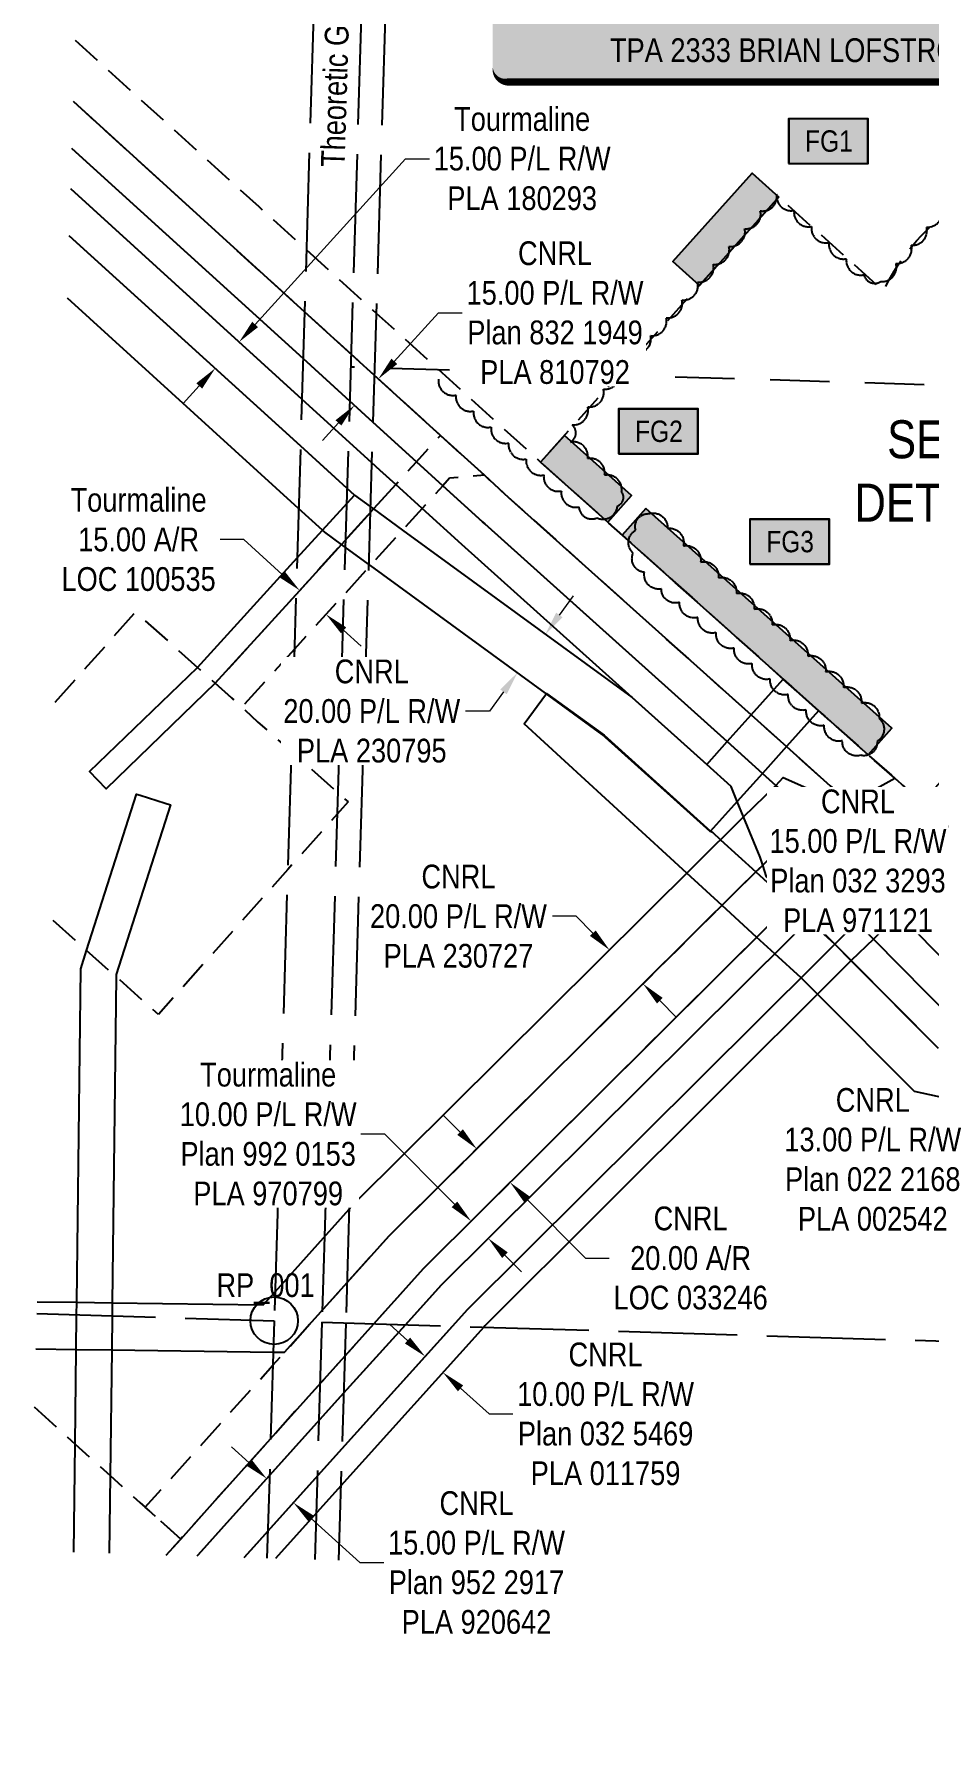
# Model space of a CAD drawing. Extents: x 363622 to 367570, y 6065436 to 6068816.
# Drawn here: x 364117 to 364494, y 6065480 to 6066196 of the extents above; entities that cross this region are included whole.
import ezdxf
from ezdxf.enums import TextEntityAlignment as Align

# ---------------------------------------------------------------- set-up
doc = ezdxf.new("R2010")
doc.units = 0
doc.header["$LTSCALE"] = 5
for name, pattern in [('0', [1, 1, 0]), ('foc-ACCESSROAD', [3.75, 2.5, -1.25]), ('foc-LSD', [8, 5, -3]), ('foc-UNSURVEYED', [12.5, 10, -2.5])]:
    doc.linetypes.add(name, pattern=pattern)
for name, color, linetype in [('35', 37, 'Continuous'), ('C-AR', 13, 'foc-ACCESSROAD'), ('C-RW', 13, 'Continuous'), ('C-WS', 13, 'foc-ACCESSROAD'), ('DETAIL-T', 7, 'Continuous'), ('F-AR', 190, 'foc-ACCESSROAD'), ('F-RW', 190, 'Continuous'), ('F-WS', 190, 'foc-ACCESSROAD'), ('L-ROAD-T', 7, 'Continuous'), ('L-SECLBL', 7, 'Continuous'), ('L-SECTION-LSD', 7, 'foc-LSD'), ('L-USEC', 7, 'foc-UNSURVEYED'), ('P-TEMP-BLOCKS', 250, 'Continuous'), ('P-TEMP-BLUE', 146, 'Continuous'), ('P-WORKAREA', 113, 'Continuous'), ('P-WORKAREA-H', 111, 'Continuous'), ('T-BUSH', 110, '0')]:
    doc.layers.add(name, color=color, linetype=linetype)
for name, color, linetype, lineweight in [('C-AR-T', 13, 'Continuous', 9), ('C-RW-T', 13, 'Continuous', 9), ('F-AR-T', 190, 'Continuous', 9), ('F-RW-T', 190, 'Continuous', 9)]:
    doc.layers.add(name, color=color, linetype=linetype, lineweight=lineweight)
doc.layers.add('P-TEMP-BLUE-H', color=7, linetype='Continuous', true_color=0x99e6ff)
doc.styles.add('80', font='ARIALN.TTF', dxfattribs={"height": 10})
doc.styles.add('80CG', font='ARIALN.TTF', dxfattribs={"height": 10})
doc.styles.add('80L', font='ARIALN.TTF', dxfattribs={"height": 10})
doc.dimstyles.new('Compass 5 000', dxfattribs={"dimscale": 5, "dimtxt": 9, "dimasz": 2, "dimexe": 0.2, "dimexo": 0.0625, "dimgap": 0.5, "dimtad": 0, "dimtih": 1, "dimtoh": 1, "dimzin": 0, "dimdsep": 46, "dimtxsty": '80CG', "dimcen": 0.1, "dimse1": 1, "dimse2": 1, "dimclrd": 256, "dimclrt": 256, "dimaunit": 1, "dimadec": 4, "dimazin": 0, "dimtfac": 0.06, "dimtofl": 0, "dimtmove": 0, "dimatfit": 1, "dimfxl": 0.2, "dimtolj": 1, "dimtzin": 0, "dimlwd": -1, "dimarcsym": 0})

# ---------------------------------------------------------------- blocks, each defined once
blk = doc.blocks.new('*U444')
h = blk.add_hatch(color=255)
edge = h.paths.add_edge_path()
edge.add_line((-141.5, -62.5), (141.5, -62.5))
edge.add_arc((141.5, -56.5), 6, 270, 360)
edge.add_line((147.5, -56.5), (147.5, 55))
edge.add_arc((141.5, 55), 6, 0, 90)
edge.add_line((141.5, 61), (-141.5, 61))
edge.add_arc((-141.5, 55), 6, 90, 180)
edge.add_line((-147.5, 55), (-147.5, -56.5))
edge.add_arc((-141.5, -56.5), 6, 180, 270)
at = {"color": 44, "flags": 128}
blk.add_lwpolyline([(-141.5, -62.5, 3, 3, 0), (141.5, -62.5, 3, 3, 0.414214), (147.5, -56.5, 3, 3, 0), (147.5, 55, 3, 0, 0.414214), (141.5, 61, 0, 0, 0), (-141.5, 61, 0, 0, 0.414214), (-147.5, 55, 0, 0, 0), (-147.5, -56.5, 0, 3, 0.414214)], format="xyseb", close=True, dxfattribs=at)
at = {"color": 44, "style": '80'}
blk.add_attdef('ENTER_TEXT_001', (-35.99, -5), '', height=10, dxfattribs=at)
blk = doc.blocks.new('*D447')
at = {"layer": 'C-AR-T', "transparency": 16777216}
for p, q in [((364296.12, 6065734.3), (364289.07, 6065741.39)), ((364324.25, 6065706.01), (364348.91, 6065681.2)), ((364348.91, 6065681.2), (364358.91, 6065681.2))]:
    blk.add_line(p, q, dxfattribs=at)
for points in [[(364297.31, 6065735.47), (364294.94, 6065733.12), (364303.17, 6065727.2)], [(364325.43, 6065707.18), (364323.07, 6065704.83), (364317.2, 6065713.1)]]:
    blk.add_solid(points, dxfattribs=at)
at = {"layer": 'C-AR-T', "transparency": 16777216, "insert": (364393.22, 6065681.2), "char_height": 10, "attachment_point": 5, "style": '80CG'}
blk.add_mtext('\\A1;CNRL\\P20.00 A/R\\PLOC 033246', dxfattribs=at)
blk = doc.blocks.new('*D449')
at = {"layer": 'F-AR-T', "transparency": 16777216}
for p, q in [((364205.09, 6065983.68), (364195.09, 6065983.68)), ((364221.18, 6065969.04), (364205.09, 6065983.68)), ((364247.07, 6065945.5), (364254.47, 6065938.77))]:
    blk.add_line(p, q, dxfattribs=at)
for points in [[(364222.31, 6065970.28), (364220.06, 6065967.81), (364228.58, 6065962.31)], [(364248.2, 6065946.73), (364245.95, 6065944.27), (364239.68, 6065952.23)]]:
    blk.add_solid(points, dxfattribs=at)
at = {"layer": 'F-AR-T', "transparency": 16777216, "insert": (364160.76, 6065983.68), "char_height": 10, "attachment_point": 5, "style": '80CG'}
blk.add_mtext('\\A1;Tourmaline\\P15.00 A/R\\PLOC 100535', dxfattribs=at)
blk = doc.blocks.new('*D457')
at = {"layer": 'C-RW-T', "transparency": 16777216}
for p, q in [((364532.77, 6065785.39), (364534.91, 6065795.16)), ((364525.7, 6065753.22), (364519.01, 6065722.73)), ((364519.01, 6065722.73), (364509.01, 6065722.73))]:
    blk.add_line(p, q, dxfattribs=at)
for points in [[(364531.14, 6065785.75), (364534.39, 6065785.03), (364530.62, 6065775.62)], [(364524.08, 6065753.58), (364527.33, 6065752.86), (364527.85, 6065762.99)]]:
    blk.add_solid(points, dxfattribs=at)
at = {"layer": 'C-RW-T', "transparency": 16777216, "insert": (364469.92, 6065722.73), "char_height": 10, "attachment_point": 5, "style": '80CG'}
blk.add_mtext('\\A1;CNRL\\P13.00 P/L R/W\\PPlan 022 2168\\PPLA 002542', dxfattribs=at)
blk = doc.blocks.new('*D458')
at = {"layer": 'C-RW-T', "transparency": 16777216}
for p, q in [((364274.01, 6065646.52), (364266.59, 6065653.22)), ((364296.33, 6065626.41), (364308.32, 6065615.61)), ((364308.32, 6065615.61), (364318.32, 6065615.61))]:
    blk.add_line(p, q, dxfattribs=at)
for points in [[(364275.13, 6065647.76), (364272.9, 6065645.28), (364281.44, 6065639.83)], [(364297.45, 6065627.65), (364295.22, 6065625.17), (364288.91, 6065633.1)]]:
    blk.add_solid(points, dxfattribs=at)
at = {"layer": 'C-RW-T', "transparency": 16777216, "insert": (364357.4, 6065615.61), "char_height": 10, "attachment_point": 5, "style": '80CG'}
blk.add_mtext('\\A1;CNRL\\P10.00 P/L R/W\\PPlan 032 5469\\PPLA 011759', dxfattribs=at)
blk = doc.blocks.new('*D464')
at = {"layer": 'F-RW-T', "transparency": 16777216}
for p, q in [((364209.82, 6066074.25), (364273.2, 6066143.99)), ((364273.2, 6066143.99), (364283.2, 6066143.99)), ((364186.29, 6066048.36), (364179.56, 6066040.95))]:
    blk.add_line(p, q, dxfattribs=at)
for points in [[(364208.59, 6066075.37), (364211.05, 6066073.13), (364203.09, 6066066.85)], [(364185.05, 6066049.48), (364187.52, 6066047.23), (364193.01, 6066055.76)]]:
    blk.add_solid(points, dxfattribs=at)
at = {"layer": 'F-RW-T', "transparency": 16777216, "insert": (364322.28, 6066143.99), "char_height": 10, "attachment_point": 5, "style": '80CG'}
blk.add_mtext('\\A1;Tourmaline\\P15.00 P/L R/W\\PPLA 180293', dxfattribs=at)
blk = doc.blocks.new('*D466')
at = {"layer": 'C-RW-T', "transparency": 16777216}
for p, q in [((364344.99, 6065825.11), (364334.99, 6065825.11)), ((364352.03, 6065818.01), (364344.99, 6065825.11)), ((364380.22, 6065789.62), (364387.26, 6065782.52))]:
    blk.add_line(p, q, dxfattribs=at)
for points in [[(364353.22, 6065819.18), (364350.85, 6065816.84), (364359.08, 6065810.91)], [(364381.4, 6065790.79), (364379.03, 6065788.44), (364373.17, 6065796.71)]]:
    blk.add_solid(points, dxfattribs=at)
at = {"layer": 'C-RW-T', "transparency": 16777216, "insert": (364295.45, 6065825.11), "char_height": 10, "attachment_point": 5, "style": '80CG'}
blk.add_mtext('\\A1;CNRL\\P20.00 P/L R/W\\PPLA 230727', dxfattribs=at)
blk = doc.blocks.new('*D467')
at = {"layer": 'C-RW-T', "transparency": 16777216}
for p, q in [((364337.96, 6065951.93), (364343.85, 6065960.01)), ((364314.41, 6065919.6), (364308.48, 6065911.46)), ((364308.48, 6065911.46), (364298.48, 6065911.46))]:
    blk.add_line(p, q, dxfattribs=at)
for points in [[(364336.62, 6065952.91), (364339.31, 6065950.94), (364332.07, 6065943.84)], [(364313.07, 6065920.59), (364315.76, 6065918.62), (364320.3, 6065927.69)]]:
    blk.add_solid(points, dxfattribs=at)
at = {"layer": 'C-RW-T', "transparency": 16777216, "insert": (364258.94, 6065911.46), "char_height": 10, "attachment_point": 5, "style": '80CG', "bg_fill": 3, "box_fill_scale": 1.1, "bg_fill_color": 256, "bg_fill_true_color": 13158600, "bg_fill_transparency": 0}
blk.add_mtext('\\A1;CNRL\\P20.00 P/L R/W\\PPLA 230795', dxfattribs=at)
blk = doc.blocks.new('*D469')
at = {"layer": 'C-RW-T', "transparency": 16777216}
for p, q in [((364268.45, 6066058.71), (364287.03, 6066079.16)), ((364287.03, 6066079.16), (364297.03, 6066079.16)), ((364244.9, 6066032.81), (364238.18, 6066025.41))]:
    blk.add_line(p, q, dxfattribs=at)
for points in [[(364267.22, 6066059.83), (364269.68, 6066057.59), (364261.72, 6066051.31)], [(364243.67, 6066033.93), (364246.14, 6066031.69), (364251.63, 6066040.21)]]:
    blk.add_solid(points, dxfattribs=at)
at = {"layer": 'C-RW-T', "transparency": 16777216, "insert": (364336.12, 6066079.16), "char_height": 10, "attachment_point": 5, "style": '80CG', "bg_fill": 3, "box_fill_scale": 1.1, "bg_fill_color": 256, "bg_fill_true_color": 13158600, "bg_fill_transparency": 0}
blk.add_mtext('\\A1;CNRL\\P15.00 P/L R/W\\PPlan 832 1949\\PPLA 810792', dxfattribs=at)
blk = doc.blocks.new('*D473')
at = {"layer": 'C-RW-T', "transparency": 16777216}
for p, q in [((364207.28, 6065595.1), (364199.85, 6065601.79)), ((364233.39, 6065571.57), (364253.96, 6065553.03)), ((364253.96, 6065553.03), (364263.96, 6065553.03))]:
    blk.add_line(p, q, dxfattribs=at)
for points in [[(364208.4, 6065596.34), (364206.17, 6065593.86), (364214.71, 6065588.4)], [(364234.5, 6065572.81), (364232.27, 6065570.33), (364225.96, 6065578.27)]]:
    blk.add_solid(points, dxfattribs=at)
at = {"layer": 'C-RW-T', "transparency": 16777216, "insert": (364303.05, 6065553.03), "char_height": 10, "attachment_point": 5, "style": '80CG'}
blk.add_mtext('\\A1;CNRL\\P15.00 P/L R/W\\PPlan 952 2917 \\PPLA 920642', dxfattribs=at)
blk = doc.blocks.new('*D476')
at = {"layer": 'F-RW-T', "transparency": 16777216}
for p, q in [((364264.4, 6065733.38), (364254.4, 6065733.38)), ((364293.74, 6065703.87), (364264.4, 6065733.38)), ((364315.02, 6065682.48), (364322.07, 6065675.38))]:
    blk.add_line(p, q, dxfattribs=at)
for points in [[(364294.92, 6065705.05), (364292.56, 6065702.7), (364300.79, 6065696.78)], [(364316.2, 6065683.65), (364313.84, 6065681.3), (364307.97, 6065689.57)]]:
    blk.add_solid(points, dxfattribs=at)
at = {"layer": 'F-RW-T', "transparency": 16777216, "insert": (364215.32, 6065733.38), "char_height": 10, "attachment_point": 5, "style": '80CG', "bg_fill": 3, "box_fill_scale": 1.1, "bg_fill_color": 256, "bg_fill_true_color": 13158600, "bg_fill_transparency": 0}
blk.add_mtext('\\A1;Tourmaline\\P10.00 P/L R/W\\PPlan 992 0153\\PPLA 970799', dxfattribs=at)
blk = doc.blocks.new('*D479')
at = {"layer": 'C-RW-T', "transparency": 16777216}
for p, q in [((364566.12, 6065907.53), (364572.82, 6065914.95)), ((364542.75, 6065881.63), (364512.77, 6065848.41)), ((364512.77, 6065848.41), (364502.77, 6065848.41))]:
    blk.add_line(p, q, dxfattribs=at)
for points in [[(364564.89, 6065908.65), (364567.36, 6065906.41), (364559.42, 6065900.1)], [(364541.51, 6065882.75), (364543.99, 6065880.52), (364549.45, 6065889.06)]]:
    blk.add_solid(points, dxfattribs=at)
at = {"layer": 'C-RW-T', "transparency": 16777216, "insert": (364463.69, 6065848.41), "char_height": 10, "attachment_point": 5, "style": '80CG', "bg_fill": 3, "box_fill_scale": 1.1, "bg_fill_color": 256, "bg_fill_true_color": 13158600, "bg_fill_transparency": 0}
blk.add_mtext('\\A1;CNRL\\P15.00 P/L R/W\\PPlan 032 3293\\PPLA 971121', dxfattribs=at)
blk = doc.blocks.new('Temp_Area3')
h = blk.add_hatch(color=111)
h.dxf.hatch_style = 1
h.paths.add_polyline_path([(-16.83, -9.44), (16.33, -9.44), (16.33, 9.05), (-16.83, 9.05)])
at = {"color": 250}
for points in [[(-17.03, -9.64), (16.53, -9.64), (16.53, 9.25), (-17.03, 9.25)], [(-16.93, -9.54), (16.43, -9.54), (16.43, 9.15), (-16.93, 9.15)]]:
    blk.add_lwpolyline(points, close=True, dxfattribs=at)
at = {"color": 250, "style": '80L'}
blk.add_attdef('TEMPORARY', text='', height=9, dxfattribs=at).set_placement((0, -0.15), align=Align.MIDDLE_CENTER)
blk = doc.blocks.new('Temp_Area5')
at = {"true_color": 0x99e6ff}
h = blk.add_hatch(color=141, dxfattribs=at)
h.dxf.hatch_style = 1
h.paths.add_polyline_path([(-16.83, -9.44), (16.33, -9.44), (16.33, 9.05), (-16.83, 9.05)])
at = {"color": 250}
for points in [[(-17.03, -9.64), (16.53, -9.64), (16.53, 9.25), (-17.03, 9.25)], [(-16.93, -9.54), (16.43, -9.54), (16.43, 9.15), (-16.93, 9.15)]]:
    blk.add_lwpolyline(points, close=True, dxfattribs=at)
at = {"color": 250, "style": '80L'}
blk.add_attdef('TEMPORARY', text='', height=9, dxfattribs=at).set_placement((0, -0.15), align=Align.MIDDLE_CENTER)

msp = doc.modelspace()

# ---------------------------------------------------------------- hatches: boundary and pattern name
at = {"layer": 'P-TEMP-BLUE-H'}
h = msp.add_hatch(color=256, dxfattribs=at)
h.dxf.hatch_style = 1
h.paths.add_polyline_path([(364430.319, 6066127.858), (364396.894, 6066090.695), (364385.745, 6066100.723), (364419.17, 6066137.885)])
at = {"layer": 'P-WORKAREA-H'}
h = msp.add_hatch(color=256, dxfattribs=at)
h.dxf.hatch_style = 1
h.paths.add_polyline_path([(364330.018, 6066016.342), (364358.34, 6065991.025), (364368.333, 6066002.205), (364340.046, 6066027.49)])
h = msp.add_hatch(color=256, dxfattribs=at)
h.dxf.hatch_style = 1
h.paths.add_polyline_path([(364374.393, 6065996.787), (364364.402, 6065985.607), (364467.936, 6065893.093), (364477.928, 6065904.274)])

# ---------------------------------------------------------------- linework, layer by layer
at = {"layer": '35', "color": 3}
msp.add_circle((364217.838, 6065654.87), 9.997, dxfattribs=at)
at = {"layer": 'C-AR', "flags": 128}
for points in [[(364134.07, 6066193.9), (364211.361, 6066123.863), (364231.423, 6066105.684), (364260.8, 6066079.064), (364330.018, 6066016.342), (364432.228, 6065924.979), (364447.115, 6065911.653), (364466.584, 6065894.27), (364479.162, 6065883.318), (364483.276, 6065879.64), (364490.731, 6065872.984), (364504.636, 6065865.792), (364513.826, 6065861.039), (364522.722, 6065856.438), (364540.006, 6065847.499), (364579.733, 6065826.953), (364593.085, 6065820.048), (364604.595, 6065814.096), (364625.979, 6065803.036), (364635.082, 6065798.327), (364665.638, 6065782.524), (364866.077, 6065674.689), (364947.491, 6065632.632), (365037.995, 6065585.885), (365136.482, 6065535.011)], [(365106.934, 6065527.769), (365037.331, 6065563.723), (364901.195, 6065634.039), (364856.765, 6065656.994), (364845.782, 6065662.902), (364828.163, 6065672.38), (364700.485, 6065741.07), (364691.867, 6065745.707), (364656.162, 6065764.916), (364621.001, 6065783.064), (364612.112, 6065787.642), (364595.543, 6065796.049), (364584.048, 6065801.881), (364570.533, 6065808.738), (364499.228, 6065844.915), (364490.029, 6065849.582), (364477.057, 6065856.164), (364476.414, 6065856.773), (364475.833, 6065857.322), (364471.117, 6065861.782), (364469.09, 6065863.7), (364462.076, 6065870.335), (364454.554, 6065877.45), (364452.009, 6065880.002), (364433.565, 6065896.542), (364418.681, 6065909.89), (364316.566, 6066001.471), (364306.396, 6066010.757), (364287.876, 6066027.54), (364260.011, 6066052.87), (364230.636, 6066079.572), (364133.291, 6066168.06)]]:
    msp.add_lwpolyline(points, dxfattribs=at)
msp.add_lwpolyline([(364191.822, 6065577.871), (364178.479, 6065562.982), (364163.588, 6065576.328), (364217.273, 6065636.107), (364222.111, 6065641.495), (364233.696, 6065654.387), (364248.499, 6065670.879), (364266.222, 6065690.598), (364414.709, 6065837.919), (364423.559, 6065846.699), (364436.66, 6065859.698), (364437.546, 6065860.576), (364444.394, 6065867.371), (364451.906, 6065874.824), (364454.554, 6065877.45), (364462.076, 6065870.335), (364469.09, 6065863.7), (364461.595, 6065856.343), (364456.284, 6065851.093), (364445.166, 6065840.182), (364435.772, 6065830.992), (364428.704, 6065823.964), (364280.691, 6065676.797), (364259.841, 6065653.59), (364247.566, 6065639.924), (364216.34, 6065605.163), (364191.822, 6065577.871)], close=True, dxfattribs=at)
at = {"layer": 'C-RW'}
for points in [[(364133.291, 6066168.06), (364230.636, 6066079.572), (364260.011, 6066052.87), (364287.876, 6066027.54), (364306.396, 6066010.757), (364316.566, 6066001.471), (364418.681, 6065909.89), (364433.565, 6065896.542), (364452.009, 6065880.002), (364460.529, 6065872.936), (364479.162, 6065883.318), (364483.276, 6065879.64), (364490.731, 6065872.984), (364471.117, 6065861.782), (364461.595, 6065856.343), (364458.736, 6065854.71), (364444.394, 6065867.371), (364441.993, 6065869.49), (364429.149, 6065880.142), (364423.444, 6065885.269), (364408.576, 6065898.633), (364306.506, 6065990.379), (364305.609, 6065991.189), (364288.895, 6066006.366), (364277.767, 6066016.463), (364259.416, 6066033.129), (364230.043, 6066059.901), (364132.698, 6066148.367)], [(364132.698, 6066148.367), (364230.043, 6066059.901), (364259.416, 6066033.129), (364277.767, 6066016.463), (364288.895, 6066006.366), (364305.609, 6065991.189), (364306.506, 6065990.379), (364408.576, 6065898.633), (364423.444, 6065885.269), (364429.149, 6065880.142), (364436.361, 6065863.747), (364437.546, 6065860.576), (364438.113, 6065859.057), (364445.166, 6065840.182), (364452.17, 6065833.101), (364463.206, 6065822.561), (364470.217, 6065815.465), (364503.823, 6065781.577)], [(364497.477, 6065769.655), (364460.879, 6065806.456), (364453.933, 6065813.349), (364443.382, 6065823.934), (364435.772, 6065830.992), (364425.208, 6065841.705), (364423.559, 6065846.699), (364422.445, 6065850.069), (364415.539, 6065866.952), (364412.866, 6065873.487), (364410.286, 6065879.795), (364399.98, 6065889.057), (364368.628, 6065917.205), (364296.932, 6065981.573), (364280.171, 6065996.784), (364269.07, 6066006.869), (364262.382, 6066012.972), (364258.903, 6066016.131), (364229.529, 6066042.826), (364132.183, 6066131.29)], [(364131.589, 6066111.573), (364228.935, 6066023.113), (364251.669, 6066002.45), (364258.344, 6065997.567), (364259.717, 6065996.567), (364271.904, 6065987.687), (364368.628, 6065917.205), (364399.98, 6065889.057), (364408.576, 6065898.633), (364418.681, 6065909.89), (364432.228, 6065924.979), (364447.115, 6065911.653), (364433.565, 6065896.542), (364423.444, 6065885.269), (364412.866, 6065873.487), (364401.51, 6065860.839), (364356.034, 6065901.651), (364258.38, 6065972.803), (364257.614, 6065973.361), (364246.191, 6065981.685), (364239.148, 6065986.817), (364238.16, 6065987.715), (364228.143, 6065996.824), (364130.798, 6066085.337)], [(364540.472, 6065739.801), (364487.475, 6065751.375), (364446.65, 6065792.278), (364440.148, 6065798.793), (364439.702, 6065799.202), (364428.661, 6065809.326), (364421.024, 6065816.329), (364406.433, 6065829.709), (364391.663, 6065843.253), (364323.146, 6065906.084), (364332.493, 6065918.913), (364356.863, 6065901.402), (364401.633, 6065860.976), (364402.361, 6065860.571), (364405.869, 6065857.353), (364420.642, 6065843.806), (364435.217, 6065830.441), (364442.869, 6065823.425), (364453.946, 6065813.319), (364460.867, 6065806.419), (364497.477, 6065769.655)], [(364118.068, 6065662.874), (364134.731, 6065662.651), (364149.673, 6065662.45), (364213.285, 6065661.597), (364218.206, 6065667.07), (364249.431, 6065701.793), (364251.852, 6065704.485), (364415.539, 6065866.952), (364429.149, 6065880.142), (364432.222, 6065883.511), (364451.906, 6065874.824), (364462.076, 6065870.335), (364470.813, 6065866.479), (364483.276, 6065879.64), (364490.731, 6065872.984), (364475.833, 6065857.322), (364465.842, 6065846.818), (364456.284, 6065851.093), (364438.113, 6065859.057), (364436.66, 6065859.698), (364423.559, 6065846.699), (364414.709, 6065837.919), (364266.222, 6065690.598), (364248.499, 6065670.879), (364233.696, 6065654.387), (364222.111, 6065641.495), (364217.437, 6065641.557), (364149.429, 6065642.469), (364134.494, 6065642.669), (364117.466, 6065642.898)], [(364185.391, 6065555.847), (364185.86, 6065556.368), (364199.242, 6065571.221), (364215.874, 6065589.682), (364247.096, 6065624.338), (364273.086, 6065653.185), (364288.124, 6065669.877), (364436.04, 6065816.649), (364443.382, 6065823.934), (364452.17, 6065833.101), (364462.867, 6065843.691), (364465.842, 6065846.818), (364475.833, 6065857.322), (364490.731, 6065872.984), (364501.935, 6065885.64)], [(364205.209, 6065555.243), (364210.509, 6065561.124), (364215.169, 6065566.295), (364246.391, 6065600.936), (364292.938, 6065652.579), (364299.229, 6065659.561), (364446.63, 6065806.089), (364453.933, 6065813.349), (364463.206, 6065822.561), (364473.595, 6065832.979), (364488.664, 6065848.067), (364490.029, 6065849.582), (364504.636, 6065865.792)], [(364504.636, 6065865.792), (364490.029, 6065849.582), (364488.664, 6065848.067), (364473.595, 6065832.979), (364463.206, 6065822.561), (364453.933, 6065813.349), (364446.63, 6065806.089), (364299.229, 6065659.561), (364292.938, 6065652.579), (364246.391, 6065600.936), (364215.169, 6065566.295), (364210.509, 6065561.124), (364205.209, 6065555.243)], [(364495.592, 6065840.899), (364480.844, 6065825.995), (364470.217, 6065815.465), (364460.879, 6065806.456), (364453.568, 6065799.171), (364306.522, 6065652.654), (364306.09, 6065652.178), (364245.923, 6065585.401), (364218.389, 6065554.842)]]:
    msp.add_lwpolyline(points, dxfattribs=at)
at = {"layer": 'C-WS', "flags": 128}
msp.add_lwpolyline([(364639.157, 6066083.567), (364640.284, 6066080.617), (364641.397, 6066077.338), (364642.223, 6066074.608), (364642.382, 6066074.029), (364643.033, 6066071.556), (364643.735, 6066068.478), (364644.329, 6066065.377), (364644.813, 6066062.256), (364645.197, 6066059.038), (364645.452, 6066055.975), (364645.512, 6066054.898), (364645.611, 6066052.546), (364645.648, 6066049.664), (364645.579, 6066046.506), (364645.486, 6066044.541), (364645.4, 6066043.354), (364645.11, 6066040.21), (364644.71, 6066037.078), (364644.2, 6066033.961), (364643.581, 6066030.865), (364642.854, 6066027.793), (364642.019, 6066024.748), (364641.078, 6066021.733), (364640.031, 6066018.754), (364638.88, 6066015.814), (364637.627, 6066012.916), (364636.273, 6066010.063), (364634.819, 6066007.26), (364633.268, 6066004.51), (364631.622, 6066001.816), (364629.714, 6065998.927), (364628.049, 6065996.609), (364626.128, 6065994.103), (364625.316, 6065993.087), (364624.12, 6065991.666), (364622.027, 6065989.302), (364621.107, 6065988.319), (364619.854, 6065987.012), (364617.6, 6065984.799), (364615.271, 6065982.668), (364612.868, 6065980.619), (364610.394, 6065978.657), (364607.674, 6065976.657), (364605.248, 6065974.998), (364602.582, 6065973.306), (364599.684, 6065971.639), (364597.08, 6065970.209), (364594.25, 6065968.808), (364591.374, 6065967.506), (364588.453, 6065966.306), (364585.492, 6065965.21), (364582.494, 6065964.218), (364579.463, 6065963.333), (364576.403, 6065962.554), (364570.211, 6065961.321), (364564.729, 6065955.23), (364557.9, 6065947.765), (364548.04, 6065936.623), (364542.736, 6065930.714), (364553.953, 6065920.64), (364546.951, 6065913.169), (364545.991, 6065912.134), (364543.219, 6065909.141), (364536.239, 6065900.979), (364535.278, 6065899.888), (364533.74, 6065898.092), (364541.188, 6065891.261), (364546.191, 6065886.543), (364560.106, 6065873.281), (364555.035, 6065870.996), (364522.722, 6065856.438), (364513.826, 6065861.039), (364504.636, 6065865.792), (364490.731, 6065872.984), (364483.276, 6065879.64), (364479.162, 6065883.318), (364466.584, 6065894.27), (364447.115, 6065911.653), (364432.228, 6065924.979), (364330.018, 6066016.342), (364430.319, 6066127.858), (364474.47, 6066088.341), (364475.866, 6066091.174), (364477.36, 6066093.955), (364478.952, 6066096.682), (364480.637, 6066099.352), (364482.416, 6066101.96), (364484.286, 6066104.506), (364486.244, 6066106.983), (364488.287, 6066109.39), (364490.414, 6066111.724), (364492.621, 6066113.982), (364494.907, 6066116.16), (364497.267, 6066118.258), (364499.7, 6066120.271), (364502.202, 6066122.197), (364504.77, 6066124.034), (364507.401, 6066125.781), (364510.091, 6066127.433), (364512.839, 6066128.989), (364515.639, 6066130.449), (364518.488, 6066131.809), (364521.384, 6066133.068), (364524.322, 6066134.225), (364527.299, 6066135.278), (364530.311, 6066136.225), (364533.355, 6066137.066), (364536.426, 6066137.8), (364539.52, 6066138.426), (364542.635, 6066138.942), (364545.767, 6066139.348), (364548.911, 6066139.645), (364552.063, 6066139.83), (364555.219, 6066139.905), (364558.376, 6066139.87), (364561.531, 6066139.723), (364564.678, 6066139.465), (364567.814, 6066139.097), (364570.935, 6066138.619), (364574.038, 6066138.032), (364577.117, 6066137.336), (364580.171, 6066136.532), (364583.195, 6066135.621), (364586.184, 6066134.605), (364589.136, 6066133.485), (364592.047, 6066132.261), (364594.913, 6066130.936), (364597.731, 6066129.512), (364600.497, 6066127.989), (364603.208, 6066126.369), (364605.86, 6066124.656), (364608.45, 6066122.851), (364610.976, 6066120.955), (364613.433, 6066118.972), (364615.82, 6066116.905), (364618.132, 6066114.754), (364620.367, 6066112.524), (364622.522, 6066110.215), (364624.595, 6066107.834), (364626.583, 6066105.38), (364628.483, 6066102.859), (364630.294, 6066100.272), (364632.013, 6066097.624), (364633.638, 6066094.916), (364635.166, 6066092.154), (364636.597, 6066089.339), (364637.928, 6066086.475), (364639.157, 6066083.567)], close=True, dxfattribs=at)
at = {"layer": 'F-AR', "flags": 128}
msp.add_lwpolyline([(364226.357, 6065937.579), (364204.199, 6065913.211), (364199.829, 6065917.11), (364193.006, 6065923.21), (364194.46, 6065924.788), (364227.052, 6065960.631), (364246.191, 6065981.685), (364258.265, 6065994.967), (364259.002, 6065995.779), (364259.717, 6065996.567), (364269.07, 6066006.869), (364277.767, 6066016.463), (364287.876, 6066027.54), (364306.396, 6066010.757), (364291.749, 6066009.508), (364288.895, 6066006.366), (364280.171, 6065996.784), (364271.904, 6065987.687), (364258.38, 6065972.803), (364257.571, 6065971.913), (364226.357, 6065937.579)], close=True, dxfattribs=at)
at = {"layer": 'F-RW'}
for points in [[(364132.183, 6066131.29), (364229.529, 6066042.826), (364258.903, 6066016.131), (364262.382, 6066012.972), (364269.07, 6066006.869), (364259.717, 6065996.567), (364259.002, 6065995.779), (364258.265, 6065994.967), (364246.191, 6065981.685), (364227.052, 6065960.631), (364194.46, 6065924.788), (364193.006, 6065923.21), (364147.071, 6065878.809), (364140.151, 6065886.023), (364185.552, 6065929.848), (364227.515, 6065976.007), (364238.16, 6065987.715), (364251.669, 6066002.45), (364228.935, 6066023.113), (364131.589, 6066111.573)], [(364133.486, 6065557.429), (364134.025, 6065602.975), (364134.494, 6065642.669), (364134.668, 6065657.398), (364134.731, 6065662.651), (364136.39, 6065802.975), (364138.866, 6065810.738), (364159.859, 6065876.562), (364161.462, 6065876.051), (364172.018, 6065872.685), (364174.146, 6065872.006), (364151.356, 6065800.552), (364151.345, 6065799.606), (364149.673, 6065662.45), (364149.606, 6065656.943), (364149.429, 6065642.469), (364148.786, 6065589.664), (364148.387, 6065556.975)], [(364172.425, 6065556.242), (364178.479, 6065562.982), (364191.822, 6065577.871), (364216.34, 6065605.163), (364247.566, 6065639.924), (364259.841, 6065653.59), (364280.691, 6065676.797), (364428.704, 6065823.964), (364435.772, 6065830.992), (364445.166, 6065840.182), (364456.284, 6065851.093), (364462.867, 6065843.691), (364473.595, 6065832.979), (364480.844, 6065825.995), (364511.249, 6065795.204)], [(364503.823, 6065781.577), (364470.217, 6065815.465), (364463.206, 6065822.561), (364452.17, 6065833.101), (364443.382, 6065823.934), (364436.04, 6065816.649), (364288.124, 6065669.877), (364273.086, 6065653.185), (364247.096, 6065624.338), (364215.874, 6065589.682), (364199.242, 6065571.221), (364185.86, 6065556.368), (364185.391, 6065555.847)]]:
    msp.add_lwpolyline(points, dxfattribs=at)
at = {"layer": 'F-WS', "flags": 128}
for points in [[(364125.674, 6065915.291), (364159.443, 6065953.141), (364185.552, 6065929.848), (364193.006, 6065923.21), (364199.829, 6065917.11), (364204.199, 6065913.211), (364210.905, 6065906.89), (364225.062, 6065894.597), (364248.956, 6065873.28), (364223.562, 6065844.818), (364169.095, 6065783.768), (364151.345, 6065799.606), (364150.443, 6065800.411), (364138.866, 6065810.738), (364138.189, 6065811.342), (364122.951, 6065824.937)], [(364116.733, 6065618.57), (364134.025, 6065602.975), (364148.786, 6065589.664), (364161.312, 6065578.367), (364163.588, 6065576.328), (364178.479, 6065562.982), (364172.425, 6065556.242)]]:
    msp.add_lwpolyline(points, dxfattribs=at)
at = {"layer": 'L-SECTION-LSD'}
msp.add_line((365051.355, 6066031.844), (364250.053, 6066056.255), dxfattribs=at)
at = {"layer": 'L-USEC'}
for p, q in [((364242.067, 6066458.864), (364217.838, 6065654.87)), ((364262.167, 6066458.258), (364237.939, 6065654.264)), ((364272.223, 6066457.955), (364247.994, 6065653.961)), ((364117.918, 6065657.915), (364217.838, 6065654.87)), ((364217.838, 6065654.87), (364214.827, 6065554.95)), ((364237.939, 6065654.265), (364234.928, 6065554.338)), ((364237.939, 6065654.258), (365039.312, 6065629.841)), ((364247.994, 6065653.962), (364244.983, 6065554.031))]:
    msp.add_line(p, q, dxfattribs=at)
at = {"layer": 'P-TEMP-BLUE'}
msp.add_lwpolyline([(364430.319, 6066127.858), (364396.894, 6066090.695), (364385.745, 6066100.723), (364419.17, 6066137.885)], close=True, dxfattribs=at)
at = {"layer": 'P-WORKAREA'}
for points in [[(364330.018, 6066016.342), (364358.34, 6065991.025), (364368.333, 6066002.205), (364340.046, 6066027.49)], [(364374.393, 6065996.787), (364364.402, 6065985.607), (364467.936, 6065893.093), (364477.928, 6065904.274)]]:
    msp.add_lwpolyline(points, close=True, dxfattribs=at)
at = {"layer": 'T-BUSH', "flags": 128}
msp.add_lwpolyline([(364287.032, 6066051.256, 0.5205671), (364294.424, 6066044.527, 0.5205671), (364301.816, 6066037.797, 0.5205671), (364309.208, 6066031.067, 0.5205671), (364316.6, 6066024.337, 0.5205671), (364323.992, 6066017.608, 0.5205671), (364331.384, 6066010.878, 0.5205671), (364338.777, 6066004.148, 0.5205671), (364346.169, 6065997.419, 0.5205671), (364353.784, 6065992.825, 0.5205671), (364362.407, 6065997.882, 0.5205671), (364364.143, 6066003.783, 0.5205671), (364356.996, 6066010.772, 0.5205671), (364349.849, 6066017.761, 0.5205671), (364342.701, 6066024.75, 0.5205671), (364343.309, 6066032.029, 0.5205671), (364349.914, 6066039.533, 0.5205671), (364356.519, 6066047.037, 0.5205671), (364363.124, 6066054.54, 0.5205671), (364369.729, 6066062.044, 0.5205671), (364376.334, 6066069.548, 0.5205671), (364382.939, 6066077.051, 0.5205671), (364389.544, 6066084.555, 0.5205671), (364396.149, 6066092.059, 0.5205671), (364402.754, 6066099.562, 0.5205671), (364409.359, 6066107.066, 0.5205671), (364415.964, 6066114.57, 0.5205671), (364422.569, 6066122.073, 0.5205671), (364429.444, 6066129.063, 0.5205671), (364436.789, 6066122.281, 0.5205671), (364444.133, 6066115.499, 0.5205671), (364451.477, 6066108.717, 0.5205671), (364458.821, 6066101.935, 0.5205671), (364466.165, 6066095.153, 0.5205671), (364473.261, 6066092.303, 0.5205671), (364479.692, 6066099.956, 0.5205671), (364486.124, 6066107.609, 0.5205671), (364492.555, 6066115.262, 0.5205671), (364498.986, 6066122.915, 0.5205671), (364507.259, 6066128.118, 0.5205671), (364516.4, 6066132.165, 0.5205671), (364525.54, 6066136.211, 0.5205671), (364534.681, 6066140.258, 0.5205671), (364544.546, 6066140.775, 0.5205671), (364554.542, 6066140.65, 0.5205671), (364564.538, 6066140.526, 0.5205671), (364574.309, 6066138.839, 0.5205671), (364583.938, 6066136.151, 0.5205671), (364593.567, 6066133.464, 0.5205671), (364602.531, 6066129.442, 0.5205671), (364610.484, 6066123.385, 0.5205671), (364617.857, 6066116.764, 0.5205671), (364623.69, 6066108.646, 0.5205671), (364629.524, 6066100.528, 0.5205671), (364635.357, 6066092.41, 0.5205671), (364639.923, 6066085.12, 0.5205671), (364646.723, 6066092.447, 0.5205671), (364653.524, 6066099.774, 0.5205671), (364660.348, 6066107.079, 0.5205671), (364667.201, 6066114.357, 0.5205671), (364674.054, 6066121.635, 0.5205671), (364680.906, 6066128.913, 0.5205671), (364689.875, 6066138.212, 0.5205671)], format="xyb", dxfattribs=at)
msp.add_lwpolyline([(364380.913, 6065962.941, -0.5205671), (364373.744, 6065969.908, -0.5205671), (364369.064, 6065978.014, -0.5205671), (364370.093, 6065987.588, -0.5205671), (364375.602, 6065994.599, -0.5205671), (364383.451, 6065988.43, -0.5205671), (364390.165, 6065981.024, -0.5205671), (364397.438, 6065974.187, -0.5205671), (364404.957, 6065967.599, -0.5205671), (364412.476, 6065961.011, -0.5205671), (364419.995, 6065954.424, -0.5205671), (364427.514, 6065947.836, -0.5205671), (364435.033, 6065941.248, -0.5205671), (364442.552, 6065934.661, -0.5205671), (364450.071, 6065928.073, -0.5205671), (364457.59, 6065921.485, -0.5205671), (364465.109, 6065914.898, -0.5205671), (364472.628, 6065908.31, -0.5205671), (364471.683, 6065898.754, -0.5205671), (364464.847, 6065892.882, -0.5205671), (364457.11, 6065898.994, -0.5205671), (364449.519, 6065905.498, -0.5205671), (364441.927, 6065912.002, -0.5205671), (364434.336, 6065918.506, -0.5205671), (364426.745, 6065925.01, -0.5205671), (364419.154, 6065931.514, -0.5205671), (364411.562, 6065938.019, -0.5205671), (364403.971, 6065944.523, -0.5205671), (364396.287, 6065950.917, -0.5205671), (364388.593, 6065957.299, -0.5205671)], format="xyb", close=True, dxfattribs=at)

# ---------------------------------------------------------------- block references
at = {"layer": 'L-SECLBL'}
ref = msp.add_blockref('*U444', (364457.375, 6066238.771), dxfattribs=dict(at, xscale=0.999661, yscale=0.999661, zscale=0.999661))
ref.add_attrib('ENTER_TEXT_001', 'DTLG910005 Norbord Inc.', (364389.96, 6066285.6), dxfattribs={"layer": '0', "color": 44, "height": 9.99661, "style": '80'})
ref.add_attrib('ENTER_TEXT_002', 'FMA6900016 Weyerhaeuser Company Limited', (364337.962, 6066268.762), dxfattribs={"layer": '0', "color": 44, "height": 9.99661, "style": '80'})
ref.add_attrib('ENTER_TEXT_003', 'PLA 230601 Canadian Natural Resources Limited', (364330.672, 6066251.923), dxfattribs={"layer": '0', "color": 44, "height": 9.99661, "style": '80'})
ref.add_attrib('ENTER_TEXT_004', 'RTF2310346, 2311576, 2311578-2311579,', (364347.276, 6066235.222), dxfattribs={"layer": '0', "color": 44, "height": 9.99661, "style": '80'})
ref.add_attrib('ENTER_TEXT_005', '2312819-2312828 Canadian Natural Resources Limited', (364315.984, 6066218.383), dxfattribs={"layer": '0', "color": 44, "height": 9.99661, "style": '80'})
ref.add_attrib('ENTER_TEXT_006', 'TPA 2788 DEREK JAMES THOMPSON', (364355.575, 6066201.545), dxfattribs={"layer": '0', "color": 44, "height": 9.99661, "style": '80'})
ref.add_attrib('ENTER_TEXT_007', 'TPA 2333 BRIAN LOFSTROM (L.S. 5)', (364359.254, 6066184.707), dxfattribs={"layer": '0', "color": 44, "height": 9.99661, "style": '80'})
at = {"layer": 'P-TEMP-BLOCKS', "xscale": 0.999661, "yscale": 0.999661, "zscale": 0.999661}
for name, p, values in [('Temp_Area5', (364451.461, 6066151.607), {'TEMPORARY': 'FG1'}), ('Temp_Area3', (364379.883, 6066029.431), {'TEMPORARY': 'FG2'}), ('Temp_Area3', (364435.116, 6065982.999), {'TEMPORARY': 'FG3'})]:
    msp.add_blockref(name, p, dxfattribs=at).add_auto_attribs(values)

# ---------------------------------------------------------------- texts
at = {"layer": '35', "color": 3, "style": '80'}
msp.add_attdef('RP_001', (364193.543, 6065664.85), 'RP', height=9.9966, dxfattribs=at)
at = {"layer": 'DETAIL-T', "color": 3, "insert": (364494.296, 6066012.567), "char_height": 15.9946, "width": 63.61455, "attachment_point": 5, "style": '80CG'}
msp.add_mtext('SEE\\PDETAIL', dxfattribs=at)

# ---------------------------------------------------------------- dimensions: what is measured, and where the dimension line sits
at = {"layer": 'C-AR-T'}
dim = msp.add_linear_dim(base=(364317.2, 6065713.098), p1=(364329.17, 6065753.052), p2=(364343.196, 6065738.945), angle=314.835913, text='CNRL\\P20.00 A/R\\PLOC 033246', dimstyle='Compass 5 000', dxfattribs=at)
dim.commit()
dim.dimension.update_dxf_attribs({"geometry": '*D447', "text_midpoint": (364393.216, 6065681.201), "dimtype": 161})
at = {"layer": 'C-RW-T'}
for base, p1, p2, angle, text, picture, middle in [((364359.079, 6065810.912), (364355.773, 6065779.446), (364341.681, 6065793.644), 134.785501, 'CNRL\\P20.00 P/L R/W\\PPLA 230727', '*D466', (364295.45, 6065825.107)), ((364527.848, 6065762.987), (364532.176, 6065775.283), (364529.402, 6065762.646), 257.617304, 'CNRL\\P13.00 P/L R/W\\PPlan 022 2168\\PPLA 002542', '*D457', (364469.924, 6065722.732)), ((364288.905, 6065633.105), (364279.944, 6065638.163), (364287.405, 6065631.44), 317.980375, 'CNRL\\P10.00 P/L R/W\\PPlan 032 5469\\PPLA 011759', '*D458', (364357.402, 6065615.615)), ((364225.958, 6065578.266), (364241.534, 6065618.164), (364252.782, 6065608.026), 317.971271, 'CNRL\\P15.00 P/L R/W\\PPlan 952 2917 \\PPLA 920642', '*D473', (364303.049, 6065553.025))]:
    dim = msp.add_linear_dim(base=base, p1=p1, p2=p2, angle=angle, text=text, dimstyle='Compass 5 000', dxfattribs=at)
    dim.commit()
    dim.dimension.update_dxf_attribs({"geometry": picture, "text_midpoint": middle, "dimtype": 161})

# ---------------------------------------------------------------- next in the draw order: texts
at = {"layer": 'L-ROAD-T', "insert": (364240.513, 6066240.578), "char_height": 9.99661, "width": 201.50305, "attachment_point": 2, "rotation": 88.273895, "style": '80L', "bg_fill": 3, "box_fill_scale": 1.2, "bg_fill_color": 256, "bg_fill_transparency": 0}
msp.add_mtext('Theoretic Government Road Allowance', dxfattribs=at)

# ---------------------------------------------------------------- next in the draw order: dimensions: what is measured, and where the dimension line sits
at = {"layer": 'C-RW-T'}
for base, p1, p2, angle, text, picture, middle in [((364320.301, 6065927.686), (364303.921, 6065964.356), (364292.149, 6065948.199), 233.922087, 'CNRL\\P20.00 P/L R/W\\PPLA 230795', '*D467', (364258.94, 6065911.461)), ((364549.451, 6065889.056), (364559.774, 6065899.788), (364549.802, 6065888.739), 227.934763, 'CNRL\\P15.00 P/L R/W\\PPlan 032 3293\\PPLA 971121', '*D479', (364463.686, 6065848.413))]:
    dim = msp.add_linear_dim(base=base, p1=p1, p2=p2, angle=angle, text=text, dimstyle='Compass 5 000', override={"dimtfill": 1}, dxfattribs=at)
    dim.commit()
    dim.dimension.update_dxf_attribs({"geometry": picture, "text_midpoint": middle, "dimtype": 161})
at = {"layer": 'F-RW-T'}
dim = msp.add_linear_dim(base=(364300.792, 6065696.784), p1=(364307.503, 6065689.106), p2=(364300.328, 6065696.322), angle=134.835913, text='Tourmaline\\P10.00 P/L R/W\\PPlan 992 0153\\PPLA 970799', dimstyle='Compass 5 000', override={"dimtfill": 1}, dxfattribs=at)
dim.commit()
dim.dimension.update_dxf_attribs({"geometry": '*D476', "text_midpoint": (364215.317, 6065733.382), "dimtype": 161})

# ---------------------------------------------------------------- next in the draw order: dimensions: what is measured, and where the dimension line sits
at = {"layer": 'C-RW-T'}
dim = msp.add_linear_dim(base=(364261.723, 6066051.314), p1=(364266.043, 6066027.11), p2=(364276.136, 6066038.212), angle=47.728858, text='CNRL\\P15.00 P/L R/W\\PPlan 832 1949\\PPLA 810792', dimstyle='Compass 5 000', override={"dimtfill": 1}, dxfattribs=at)
dim.commit()
dim.dimension.update_dxf_attribs({"geometry": '*D469', "text_midpoint": (364336.118, 6066079.157), "dimtype": 161})

# ---------------------------------------------------------------- next in the draw order: dimensions: what is measured, and where the dimension line sits
at = {"layer": 'F-AR-T'}
dim = msp.add_linear_dim(base=(364228.583, 6065962.315), p1=(364230.288, 6065941.903), p2=(364219.194, 6065951.99), angle=137.720155, text='Tourmaline\\P15.00 A/R\\PLOC 100535', dimstyle='Compass 5 000', dxfattribs=at)
dim.commit()
dim.dimension.update_dxf_attribs({"geometry": '*D449', "text_midpoint": (364160.755, 6065983.676), "dimtype": 161})
at = {"layer": 'F-RW-T'}
dim = msp.add_linear_dim(base=(364203.094, 6066066.85), p1=(364184.874, 6066063.152), p2=(364194.956, 6066074.245), angle=47.736623, text='Tourmaline\\P15.00 P/L R/W\\PPLA 180293', dimstyle='Compass 5 000', dxfattribs=at)
dim.commit()
dim.dimension.update_dxf_attribs({"geometry": '*D464', "text_midpoint": (364322.284, 6066143.993), "dimtype": 161})

doc.saveas('drawing.dxf')
